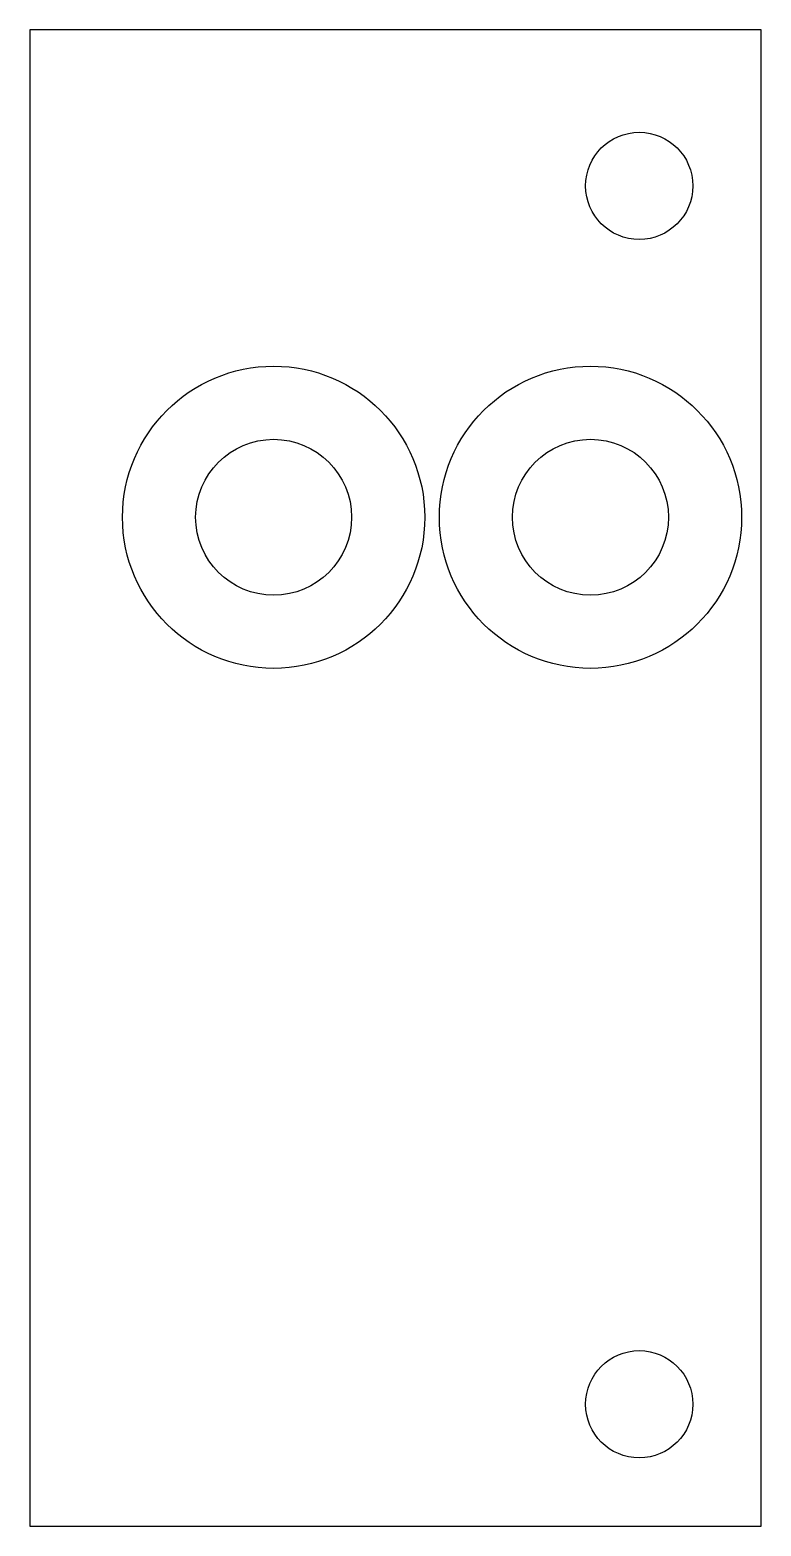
# Model space of a CAD drawing. Header units: millimetres. Extents: x -4.6 to 41, y -43.2 to 46.1.
# Drawn here: x -4.6 to 10.4, y -43.2 to -12.5 of the extents above; entities outside this region: 1.
import ezdxf

# ---------------------------------------------------------------- set-up
doc = ezdxf.new("R2010")
doc.units = ezdxf.units.MM
for name, color, linetype in [('CSK_DIAMETER', 1, 'Continuous'), ('NOTES', 2, 'Continuous'), ('PROFILE', 7, 'Continuous'), ('THROUGH', 4, 'Continuous')]:
    doc.layers.add(name, color=color, linetype=linetype)

msp = doc.modelspace()

# ---------------------------------------------------------------- linework, layer by layer
at = {"layer": 'CSK_DIAMETER'}
for centre in [(0.4, -22.5), (6.9, -22.5)]:
    msp.add_circle(centre, 3.1, dxfattribs=at)
at = {"layer": 'PROFILE'}
msp.add_lwpolyline([(-4.6, -43.2), (10.4, -43.2), (10.4, -12.5), (-4.6, -12.5)], close=True, dxfattribs=at)
at = {"layer": 'THROUGH'}
for centre, radius in [((7.9, -15.7), 1.1), ((0.4, -22.5), 1.6), ((6.9, -22.5), 1.6), ((7.9, -40.7), 1.1)]:
    msp.add_circle(centre, radius, dxfattribs=at)

# ---------------------------------------------------------------- texts
at = {"layer": 'NOTES'}
msp.add_text('MS2-H / mm / source raw coordinate; review PDF for depth and entry', height=1, dxfattribs=at).set_placement((0, 45))

doc.saveas('drawing.dxf')
